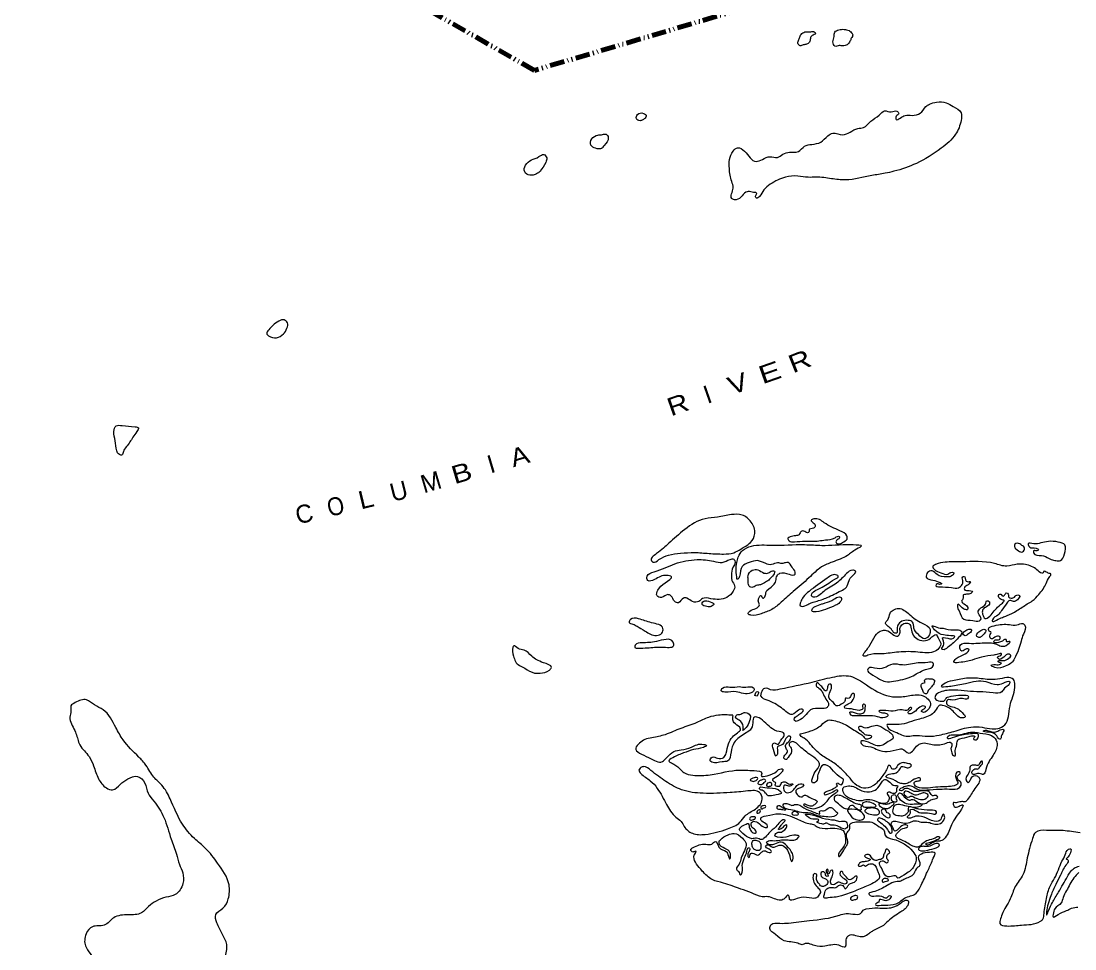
# Model space of a CAD drawing. Header units: feet. Extents: x -762378 to -505285, y -497909 to -353855.
# Drawn here: x -695745 to -666527, y -471972 to -446246 of the extents above; entities that cross this region are included whole.
import ezdxf
from ezdxf.enums import TextEntityAlignment as Align

# ---------------------------------------------------------------- set-up
doc = ezdxf.new("R2010")
doc.units = ezdxf.units.FT
doc.header["$LTSCALE"] = 80
doc.linetypes.add('DASH_DOUBLE_DOT', pattern=[9.2, 5, -1.2, 0.3, -1.2, 0.3, -1.2])
doc.layers.add('10', color=7, linetype='DASH_DOUBLE_DOT', lineweight=70)
doc.layers.add('39', color=7, linetype='Continuous', lineweight=13)
doc.layers.add('41', color=7, linetype='Continuous')

msp = doc.modelspace()

# ---------------------------------------------------------------- linework, layer by layer
at = {"layer": '10'}
msp.add_lwpolyline([(-665702.29, -445171.56), (-671515.3, -444649.55), (-681513.85, -447612.17), (-694454.09, -440224.86), (-697302.47, -441245.49)], dxfattribs=at)
at = {"layer": '39'}
for points in [[(-674179.07, -446759.45), (-674145.93, -446666.05), (-674072.64, -446573.97), (-673946.98, -446539.9), (-673850.64, -446543.06), (-673792.05, -446532.92), (-673754.11, -446540.2), (-673717.65, -446593.67), (-673754.69, -446620.6), (-673845.07, -446681.97), (-673868.3, -446779.71), (-673923.27, -446864.36), (-674012.74, -446897.61), (-674103.83, -446918.74), (-674142.42, -446931.54), (-674179.84, -446908.2), (-674208.27, -446854.99), (-674181.08, -446759.39)], [(-672727.14, -446718.69), (-672764.11, -446805.94), (-672845.55, -446901.77), (-672959.05, -446932.22), (-673061.34, -446926.85), (-673184.42, -446942.91), (-673234.86, -446824.65), (-673205.86, -446672.81), (-673185.92, -446552.84), (-673073.33, -446488.18), (-672926.24, -446474.92), (-672790.67, -446507.52), (-672695.04, -446595.1)], [(-672705.49, -446585.53), (-672688.11, -446629.51), (-672727.14, -446718.69)], [(-675440.25, -450996.31), (-675514.37, -450976.11), (-675649.38, -450992.18), (-675787.79, -451126.35), (-675968.67, -451201.19), (-676039.91, -451165.04), (-676001.42, -450875.7), (-676042.29, -450692.2), (-676108.22, -450333.69), (-676003.91, -449851.95), (-675878.75, -449759.46), (-675688.75, -449855.18), (-675365.54, -450135.09), (-675193.26, -450080.04), (-674982.35, -450008.09), (-674776.11, -450028.15), (-674620.91, -449938.55), (-674442.56, -449881.67), (-674195.03, -449862.88), (-674020.03, -449713.76), (-673819.79, -449663.53), (-673575, -449600.59), (-673377.12, -449424.09), (-673238.61, -449356.03), (-672968.75, -449397.99), (-672548.06, -449224.01), (-672388.63, -449196.63), (-672188.87, -449024.19), (-671955.05, -448854.76), (-671807.12, -448738.89), (-671616.99, -448760.49), (-671463.82, -448740.94), (-671411.56, -448808.58), (-671480.02, -448884.7), (-671480.62, -448974.83), (-671375.2, -448939.86), (-671234.33, -448859.84), (-671041.55, -448859.48), (-670818.95, -448799.9), (-670657.01, -448616.33), (-670562.81, -448552.99), (-670360.33, -448494.81), (-670095.73, -448510.58), (-669901.89, -448612.42), (-669684.12, -448789.07), (-669682.18, -448999.47), (-669833.86, -449383.66), (-670238.68, -449772.46), (-670923.53, -450193.11), (-671544.29, -450411.31), (-671788.85, -450466.25), (-672158.09, -450527.55), (-672886.53, -450650.44), (-673277.12, -450616.96), (-673701.52, -450572.47), (-673926.58, -450577.9), (-674204.7, -450543.71), (-674552.89, -450571.57), (-674972.32, -450771.63), (-675149.5, -450926.7), (-675275.32, -451111.32), (-675356.85, -451153), (-675386.07, -451122.1), (-675353.6, -451040.91), (-675352.79, -451012.89), (-675394.52, -450997.65), (-675440.66, -450996.3)], [(-678504.13, -448980.79), (-678583.82, -449007.11), (-678686.65, -448952.01), (-678653.19, -448836.8), (-678487.57, -448803.59), (-678411.47, -448879.94), (-678439.12, -448933.22), (-678505.18, -448981.14)], [(-679581.63, -449695.05), (-679464.74, -449472.1), (-679520.43, -449384.33), (-679621.03, -449391.4), (-679756.03, -449407.48), (-679923.73, -449512.74), (-679946.72, -449682.35), (-679814.79, -449772.35), (-679648.21, -449775.23), (-679581.63, -449695.05)], [(-681353.36, -450412.39), (-681197.54, -450162.54), (-681171.88, -450039.09), (-681251.53, -449946.61), (-681387.74, -450004.72), (-681595.22, -450096.8), (-681758.01, -450240.28), (-681781.51, -450427.9), (-681641.56, -450518.14), (-681451.75, -450481.63), (-681353.36, -450412.39)], [(-688769.19, -454682.78), (-688599.87, -454563.21), (-688448.35, -454531.59), (-688362.34, -454612.23), (-688372.76, -454764.18), (-688473.69, -454921.48), (-688663.41, -455024.1), (-688880.76, -454971.66), (-688935.2, -454909.96), (-688880.02, -454807.41), (-688769.19, -454682.78)], [(-692726.95, -457915.96), (-692535.92, -457629.08), (-692490.72, -457524.23), (-692580.25, -457495.56), (-692942.69, -457460.91), (-693107.61, -457470.1), (-693170.31, -457624.52), (-693137.55, -457879.89), (-693093.38, -458157.64), (-693020.09, -458261.95), (-692944.2, -458276.19), (-692907.37, -458183.12), (-692827.25, -458051.25), (-692726.95, -457915.96)], [(-677074.9, -460976.78), (-677461.1, -460999.53), (-677792.04, -461055.94), (-678058.57, -461176.34), (-678225.29, -461247.58), (-678268.44, -461212.26), (-678128.11, -461012.04), (-677782.42, -460723.68), (-677345.68, -460341.83), (-676782.84, -460043.8), (-676436.26, -460001.87), (-676052.68, -459930.98), (-675753.86, -459943.74), (-675502.45, -460137.41), (-675401.25, -460456.89), (-675524.8, -460701.68), (-675791.12, -460884.18), (-675986.86, -460986.63), (-676267.01, -461022.49), (-676668.15, -461006.73), (-677074.9, -460976.78)], [(-673714.64, -460668.57), (-674305.42, -460683.31), (-674453.25, -460656.95), (-674483.26, -460583.95), (-674425.93, -460545.56), (-674274.41, -460513.94), (-674175.3, -460488.8), (-674147.71, -460437.53), (-674118.4, -460396.32), (-674045.77, -460384.42), (-673936.76, -460433.69), (-673900.12, -460416.73), (-673898.21, -460350.68), (-673776.39, -460304.17), (-673724.32, -460239.59), (-673780.24, -460159.82), (-673840.46, -460089.95), (-673769.03, -460049.97), (-673476.88, -460154.69), (-673041.58, -460377.78), (-672850.91, -460519.59), (-672845.44, -460607.9), (-672970.6, -460700.39), (-673098.27, -460740.72), (-673152.88, -460685.03), (-673092.5, -460610.67), (-673054.65, -460551.68), (-673062.27, -460537.44), (-673177.67, -460570.12), (-673446.48, -460630.35), (-673626.02, -460659.15), (-673714.64, -460668.57)], [(-675901.5, -461255.51), (-675859.81, -461106.54), (-675740.12, -460925.74), (-675497.61, -460802.64), (-674922.65, -460779.42), (-674022.56, -460761.72), (-673547.24, -460781.65), (-672677.18, -460761.07), (-672443.37, -460799.97), (-672586.54, -460889.93), (-672834.45, -461060.96), (-673259.5, -461246.83), (-673548.51, -461380.59), (-673902.63, -461682.73), (-674337.31, -462062.63), (-674669.19, -462359.41), (-674927.95, -462558.16), (-675226.58, -462677.62), (-675510.86, -462717.37), (-675582.16, -462683.23), (-675539.66, -462602.34), (-675370.93, -462531.16), (-675275.69, -462431.79), (-675299.46, -462350.96), (-675283.88, -462229.22), (-675242.14, -462174.35), (-675209.01, -462209.37), (-675179.96, -462246.28), (-675111.9, -462184.17), (-675095.08, -462088.51), (-674892.49, -461888.11), (-674818.8, -461770.07), (-674784.41, -461622.84), (-674706.2, -461557.02), (-674451.93, -461582.5), (-674287.3, -461583.31), (-674281.55, -461523.38), (-674370.01, -461388.58), (-674480.6, -461255.12), (-674555.13, -461262.96), (-674646.1, -461284.33), (-674772.04, -461264.61), (-674938.17, -461315.84), (-675097.98, -461287.12), (-675328.57, -461206.24), (-675560.97, -461257.53), (-675754.87, -461366.03), (-675823.17, -461644.49), (-675873.41, -461715.13), (-675895.92, -461720)], [(-667997.15, -460784.04), (-668121.99, -460724.25), (-668195.09, -460752.16), (-668204.74, -460807.96), (-668087.89, -460933.59), (-667980.31, -460962.78), (-667936.67, -460911.98), (-667927.02, -460856.17), (-667953.72, -460807.31), (-667997.22, -460784)], [(-667256.54, -461140.24), (-667451.07, -461062.42), (-667671.92, -460991.85), (-667672.18, -460931.74), (-667583.91, -460934.33), (-667540.91, -460905.54), (-667605.9, -460861.57), (-667781.7, -460830.38), (-667827.24, -460738.89), (-667664.67, -460741.65), (-667471.14, -460715.27), (-667263.11, -460673.29), (-666988.48, -460689.35), (-666804.03, -460768.87), (-666817.3, -461018.89), (-666927.07, -461203.98), (-667055.64, -461206.23), (-667181.23, -461174.5), (-667256.54, -461140.24)], [(-676048.46, -461657.92), (-676026.15, -461442.22), (-675958.89, -461199.79), (-675985.99, -461164.94), (-676088.61, -461171.95), (-676303.82, -461253.79), (-676543.88, -461222.72), (-677000.39, -461177.29), (-677616.19, -461293.47), (-678188.91, -461517.08), (-678389.24, -461639.42), (-678366.52, -461756.28), (-678185.08, -461731.54), (-677840.3, -461613.44), (-677712.89, -461651.22), (-677884.45, -461820.48), (-678087.15, -462024.89), (-678113.74, -462180.36), (-677986.61, -462228.16), (-677815.65, -462149.03), (-677726.18, -462179.7), (-677622.3, -462336.99), (-677516.95, -462374.14), (-677380.59, -462241.91), (-677284.41, -462248.73), (-677130.52, -462343.39), (-676949.55, -462334.67), (-676853, -462259.37), (-676620.15, -462262.18), (-676179.33, -462225.02), (-675999.56, -462049.99), (-675961.34, -461908.88), (-676037.19, -461754.41), (-676048.46, -461657.92)], [(-675895.92, -461720), (-675920.57, -461471.36), (-675901.5, -461255.51)], [(-667240.68, -461563.4), (-667353.59, -461510.01), (-667395.55, -461502.77), (-667406.79, -461544.51), (-667441.13, -461551.51), (-667579.08, -461461.33), (-667900.1, -461313.7), (-668124.75, -461305.12), (-668415.45, -461358.7), (-668756.73, -461286.6), (-669670.96, -461237.78), (-670121.07, -461248.63), (-670394, -461312.75), (-670470.32, -461382.63), (-670433.76, -461437.79), (-670240.16, -461547.63), (-670050.37, -461581.24), (-669934.34, -461526.55), (-669884.7, -461546.03), (-669916.71, -461611.2), (-670084.68, -461656.36), (-670349.89, -461592.5), (-670483.36, -461486.42), (-670559.95, -461496.2), (-670643.21, -461597.93), (-670647.25, -461667.92), (-670466.7, -461743.33), (-670259.96, -461815.49), (-670218.47, -461838.74), (-670281.53, -461866.95), (-670349.22, -461846.93), (-670381.06, -461906.1), (-670305.51, -461932.35), (-669948.74, -461954.82), (-669756.08, -461958.47), (-669654.99, -461865.27), (-669632.9, -461795.8), (-669634.92, -461657.52), (-669602.41, -461644.45), (-669539.86, -461772.49), (-669482.14, -461790.2), (-669429.74, -461783.73), (-669490.59, -461874.09), (-669591.45, -461959.28), (-669588.77, -462005.44), (-669505.31, -462035.93), (-669365.63, -462066.06), (-669441.71, -462127.94), (-669536.41, -462139.19), (-669625.5, -462164.62), (-669621.74, -462242.86), (-669668.49, -462331.64), (-669596.4, -462407.87), (-669498.81, -462504.88), (-669502.49, -462562.87), (-669580.62, -462556.57), (-669710.26, -462456.62), (-669771.41, -462418.77), (-669784.32, -462448.44), (-669740.57, -462601.97), (-669606.68, -462832.26), (-669358.65, -462865.57), (-669174.13, -462872.98), (-669130.43, -462820.17), (-669204.39, -462669.76), (-669174.77, -462548.43), (-669024.95, -462436.63), (-668999.31, -462383.29), (-668977.51, -462323.83), (-668898.02, -462352.21), (-668943.33, -462461.06), (-669064.14, -462541.66), (-669094.89, -462632.91), (-669060.25, -462754.12), (-669017.79, -462813.46), (-668963.27, -462803.03), (-668820.9, -462670.98), (-668704.37, -462530.16), (-668537.4, -462380.8), (-668491.18, -462310.04), (-668514.91, -462297.32), (-668619.97, -462250.17), (-668635.01, -462145.56), (-668584.51, -462135.02), (-668519.92, -462193.01), (-668480.93, -462164.1), (-668428.86, -462099.52), (-668373.61, -462133.19), (-668359.94, -462215.72), (-668294.66, -462249.69), (-668201.27, -462214.36)], [(-675241.83, -461878.79), (-675360.59, -461896.43), (-675488.61, -461948.77), (-675571.31, -461892.26), (-675581.82, -461769.75), (-675589.69, -461625.29), (-675470.81, -461472.51), (-675315.75, -461457.02), (-675147.76, -461550.09), (-675025.2, -461547.67), (-674913.01, -461486.85), (-674859.01, -461494.45), (-674888.1, -461597.76), (-675102.78, -461799.81), (-675243.65, -461879.82)], [(-674153.13, -462428.62), (-674126.74, -462349.26), (-674062.73, -462218.92), (-673897.41, -462057.49), (-673394.87, -461691.59), (-673129.38, -461607.22), (-673088.11, -461638.48), (-673180.89, -461721.9), (-673591.68, -461970.29), (-673826.14, -462161.75), (-673821.04, -462193.95), (-673777.49, -462215.26), (-673491.91, -462061.36), (-673135.75, -461827.39), (-672861.15, -461567), (-672687.66, -461469.92), (-672606.1, -461496.35), (-672702.5, -461635.75), (-672790.36, -461757.38), (-672864.07, -461945.53), (-673011.42, -462041.38), (-673394.28, -462226.48), (-673714.81, -462339.29), (-673842.43, -462377.62), (-673968.78, -462442.03), (-674145.63, -462446.87), (-674153.13, -462428.62)], [(-668201.27, -462214.36), (-668113.26, -462156.84), (-668063.62, -462176.33), (-668119.09, -462288.89), (-668229.05, -462341.76), (-668332.51, -462308.68), (-668413.01, -462384.45), (-668559.48, -462588.49), (-668663.5, -462713.66), (-668809.83, -462843.59), (-668819.13, -462887.39), (-668701.72, -462854.77), (-668406.99, -462731.19), (-668137.93, -462592.83), (-667847.41, -462407.03), (-667708.38, -462320.95), (-667528.62, -462145.93), (-667320.84, -461835.5), (-667224.94, -461643.99), (-667192.82, -461574.82), (-667240.68, -461563.4)], [(-673451.09, -462379.13), (-673208.97, -462275.98), (-673058.54, -462212.28), (-673008.79, -462227.76), (-673042.76, -462360.99), (-673161.62, -462443.64), (-673444.03, -462557.57), (-673703.03, -462626.1), (-673816.64, -462596.73), (-673800.63, -462529.09), (-673726.84, -462477.17), (-673544.07, -462406.4), (-673450.91, -462379.08)], [(-676728.7, -462478.97), (-676861.59, -462417.38), (-676845.46, -462345.73), (-676784.57, -462323.47), (-676589, -462365.26), (-676533.98, -462406.94), (-676608.24, -462474.88), (-676728.19, -462479)], [(-678445.25, -463158.26), (-678666.3, -463025.58), (-678785.12, -462968.01), (-678882.03, -462917.09), (-678847.62, -462837.97), (-678628.12, -462816.35), (-678263.87, -462927.19), (-677949.27, -463088.66), (-677981.18, -463219.94), (-678125.48, -463279.81), (-678293.2, -463246.85), (-678445.25, -463158.26)], [(-670538.92, -463197.59), (-670540.55, -463115.41), (-670762.46, -462942.63), (-671120.71, -462693.75), (-671413.18, -462530.93), (-671569.23, -462580.45), (-671653.92, -462662.1), (-671715.42, -462844.6), (-671780.28, -462934.85), (-671736.17, -463006.26), (-671622.41, -463099.74), (-671519.32, -463214.94), (-671471.17, -463216.35), (-671456.58, -463128.63), (-671438.66, -462994.94), (-671329.14, -462887.97), (-671145.69, -462863.3), (-671026.53, -462908.86), (-670989.21, -463076.22), (-670867.91, -463256.06), (-670690.53, -463371.44), (-670562.9, -463262.99), (-670538.92, -463197.59)], [(-672389.67, -463795.6), (-672213.72, -463549.17), (-671862.49, -463138.78), (-671760.11, -463139.77), (-671586.4, -463243.02), (-671443.39, -463297.3), (-671378.82, -463217.05), (-671377.18, -463090.9), (-671326.07, -462990.23), (-671196.05, -462937.94), (-671104.74, -462974.67), (-671061.28, -463138.21), (-670826.11, -463407.53), (-670619.41, -463411.58), (-670443.04, -463284.54), (-670379.92, -463254.33), (-670322.28, -463344.17), (-670248.21, -463490.57), (-670296.52, -463633.39), (-670445.99, -463733.18), (-670944.13, -463738.62), (-671476.49, -463747.06), (-671931.59, -463791.82), (-672268.03, -463830.04), (-672377.07, -463850.89), (-672404.46, -463826.05), (-672389.55, -463796.44)], [(-670155.23, -463677.6), (-670030.41, -463597.12), (-669751.92, -463340.84), (-669668.75, -463173), (-669715.8, -463133.56), (-669894.36, -463128.33), (-670180.15, -463081.89), (-670358.02, -463052.64), (-670485.32, -463010.85), (-670418.23, -463120.99), (-670171.44, -463266.45), (-669963.19, -463286.57), (-669855.49, -463311.77), (-669888.81, -463352.86), (-670119.41, -463342.1), (-670197.95, -463349.81), (-670168.34, -463436.82), (-670197.28, -463604.25), (-670217.02, -463661.76), (-670155.23, -463677.6)], [(-668017.92, -463441.73), (-667955.9, -463241.22), (-667912.71, -462998.08), (-667973.63, -462952.22), (-668133.29, -462987.61), (-668341.83, -462977.5), (-668768.49, -463011.07), (-668923.64, -463098.68), (-668889.55, -463169.79), (-668859.75, -463180.68), (-668887.01, -463290.06), (-668839.17, -463371.59), (-668708.91, -463311.3), (-668600.81, -463322.48), (-668618.94, -463394.07), (-668737.72, -463404.61), (-668771.67, -463467.72), (-668647.46, -463477.37), (-668537.78, -463434.51), (-668458.21, -463390.77), (-668420.55, -463407.9), (-668425.72, -463447.81), (-668333.43, -463450.51), (-668430.86, -463555.84), (-668698.95, -463521.94), (-668984.92, -463481.51), (-669457.27, -463497.72), (-669701.53, -463542.65), (-669710.97, -463660.56), (-669658.31, -463714.19), (-669529.94, -463649.84), (-669466.03, -463661.73), (-669570.17, -463790.89), (-669821, -463923.77), (-669884.02, -464020.09), (-669741.81, -464032.27), (-669376.35, -463962.84), (-669112.87, -463878.41), (-668778.03, -463826.12), (-668660.74, -463797.51), (-668560.08, -463788.44), (-668577.46, -463834), (-668671.2, -463881.34), (-668648.51, -463930.08), (-668502.49, -463880.27), (-668353.66, -463802.5), (-668302.31, -463832.05), (-668395.66, -463935.49), (-668563.52, -463976.64), (-668658.28, -463989.89), (-668631.29, -464028.75), (-668561.65, -464050.82), (-668614.74, -464081.31), (-668775.53, -464086.62), (-668848.45, -464108.52), (-668751.77, -464167.45), (-668461.59, -464131.88), (-668278.01, -464033.09), (-668204.54, -463923.06), (-668088.85, -463672.03), (-668017.92, -463441.73)], [(-669101.97, -463293.78), (-669021.29, -463212), (-668993.53, -463154.72), (-669008.6, -463120.23), (-669101.12, -463125.53), (-669222.04, -463210.13), (-669258, -463273.18), (-669213.48, -463330.58), (-669165.44, -463335.99), (-669101.97, -463293.78)], [(-678181.18, -463608.72), (-678633.76, -463635.53), (-678727.53, -463614.75), (-678715.47, -463544.99), (-678530.93, -463482.28), (-678130.35, -463447.95), (-677665.06, -463467.59), (-677655.92, -463568.02), (-677773.62, -463610.65), (-677970.18, -463602.88), (-678181.18, -463608.72)], [(-669502.36, -463252), (-669405.52, -463166.69), (-669394.15, -463120.95), (-669441.96, -463107.53), (-669551.34, -463140.38), (-669630.3, -463232.22), (-669591.51, -463279.44), (-669541.41, -463282.91), (-669502.36, -463252)], [(-681774.26, -464190.57), (-682037.95, -464004.56), (-682091.72, -463850.73), (-682106.67, -463603.89), (-682087.68, -463572.4), (-681967.15, -463640.03), (-681799.9, -463689), (-681585.73, -463851.53), (-681261.74, -464035.31), (-681042.75, -464169.94), (-681097.06, -464242.47), (-681354.52, -464327.07), (-681507, -464322.61), (-681774.26, -464190.57)], [(-671946.44, -464493.04), (-672194.41, -464339.03), (-672274.06, -464246.55), (-672244.3, -464189.33), (-672079.55, -464186.14), (-671824.4, -464181.59), (-671576.39, -464076.68), (-671309.96, -464098.51), (-670872.57, -464041.21), (-670605.21, -464031.01), (-670453.14, -464049.49), (-670446.68, -464103.77), (-670665.11, -464227.58), (-671062.31, -464422.28), (-671557.9, -464547.99), (-671781.07, -464557.48), (-671946.44, -464493.04)], [(-675232.62, -464953.95), (-675179.08, -464782.45), (-675123.57, -464738), (-674972.02, -464774.49), (-674694.63, -464764.59), (-673815.64, -464573.99), (-673249.42, -464436.33), (-672748.75, -464412.93), (-672309.84, -464650.16), (-671662.42, -464967.62), (-671335.51, -464981.2), (-670960.54, -464930.08), (-670736.42, -464956.68), (-670529.66, -465167.08), (-670609.17, -465347.04), (-670763.32, -465400.62), (-670784.47, -465367.95), (-670741.29, -465333.16), (-670668.93, -465261.15), (-670704.46, -465240.08), (-670864.75, -465297.49), (-671049.61, -465440.31), (-671144.02, -465441.55), (-671151, -465405.29), (-671095.15, -465348.83), (-671055.12, -465283.9), (-671091, -465274.83), (-671167.44, -465348.72), (-671317.97, -465346.31), (-671565.84, -465377.11), (-671856.4, -465356.58), (-671963.61, -465383.48), (-671900.27, -465415.39), (-671774.34, -465435.11), (-671705.57, -465487.2), (-671800, -465558.56), (-671996.1, -465534.78), (-672282.36, -465504.36), (-672591.85, -465513.32), (-672758.81, -465454.34), (-672763.5, -465408.13), (-672679.06, -465404.59), (-672465.49, -465448.91), (-672361.55, -465395.87), (-672337.89, -465272.36), (-672351.63, -465191.82), (-672406.14, -465202.24), (-672411.34, -465312.27), (-672511.03, -465357.43), (-672724.78, -465319.12), (-672917.94, -465263.37), (-672905.09, -465235.7), (-672774.43, -465161.41), (-672651.37, -465002.75), (-672656.15, -464890.42), (-672714.85, -464906.73), (-672765.73, -464999.4), (-672820.76, -465027.83), (-672890.75, -465017.77), (-672896.39, -465073.69), (-672956.95, -465154.05), (-673141.89, -465230.77), (-673221.66, -465142.29), (-673338.68, -465022.67), (-673332.5, -464878.62), (-673273.06, -464698.06), (-673297.34, -464635.25), (-673357.76, -464641.49), (-673386.63, -464736.81), (-673433.2, -464819.58), (-673503.45, -464749.41), (-673595.03, -464652.57), (-673679.79, -464598), (-673703.95, -464669.41), (-673623.72, -464741.88), (-673429.66, -465044.05), (-673355.93, -465202.46), (-673400.26, -465277.29), (-673561.75, -465306.61), (-673856, -465344.07), (-674011.46, -465511.79), (-674189.83, -465638.78), (-674276.73, -465658.27), (-674307.27, -465603.29), (-674226.19, -465507.51), (-674125.73, -465436.33), (-674058.69, -465340.13), (-674092.34, -465323.12), (-674224.54, -465381.35), (-674407.89, -465472.13), (-674496.78, -465421.45)], [(-670090.27, -465000.6), (-670139.72, -465084.35), (-670264.75, -465102.72), (-670405.05, -465024.49), (-670392.71, -464944.72), (-670267.54, -464852.23), (-669866.26, -464793.87), (-669505.77, -464826.47), (-668796.18, -464869.29), (-668552.43, -464842.38), (-668477.19, -464740.41), (-668347.49, -464630.03), (-668335.55, -464564.27), (-668517.27, -464599.01), (-668687.19, -464642.11), (-668996.02, -464558.94), (-669268.71, -464544.94), (-669563.77, -464610.42), (-669963.45, -464682.85), (-670168.84, -464702.87), (-670232.99, -464698.99), (-670193.42, -464650.07), (-669923.1, -464537.79), (-669537.53, -464466.95), (-669128.24, -464478.94), (-668670.87, -464494.35), (-668231.32, -464501.22), (-668189.58, -464654.69), (-668308.62, -465160.03), (-668361.45, -465458.97), (-668434.95, -465709.23), (-668617.69, -465848.11), (-668825.2, -465872.08), (-669102.98, -465825.88), (-669414.07, -465820.77), (-669881.34, -465939.3), (-670287.97, -466043.58), (-670608.19, -466076.26), (-670910.67, -466051.37), (-671292.33, -466056.22), (-671460.66, -465975.16), (-671734.32, -465786.85), (-671733.34, -465752.82), (-671699, -465745.82), (-671397.88, -465748.63), (-670837.27, -465596.78), (-670471.56, -465449.23), (-670342.31, -465284.75), (-670288.35, -465224.23), (-670197.89, -465220.87), (-669903.3, -465379.74), (-669613.42, -465562.52), (-669568.52, -465537.79), (-669612.41, -465458.38), (-669921.83, -465257), (-670078.36, -465184.3), (-670059.01, -465070.68), (-669922.52, -465072.68), (-669648.05, -465024.63), (-669503.88, -465038.87), (-669480.08, -464979.47), (-669673.58, -464935.74), (-669955.45, -464961.54), (-670090.27, -465000.6)], [(-670504.18, -464703.06), (-670426.47, -464585.14), (-670422.67, -464523.15), (-670573.99, -464478.65), (-670670.87, -464495.85), (-670694.22, -464539.24), (-670683.39, -464581.62), (-670740.27, -464604), (-670794.23, -464664.52), (-670755.28, -464775.84), (-670704.18, -464883.51), (-670640.33, -464897.4), (-670593.47, -464804.62), (-670525.11, -464732.5), (-670504.18, -464703.06)], [(-675831.27, -464699.24), (-676090.66, -464711.67), (-676296.23, -464737.7), (-676338.56, -464812.58), (-676235.22, -464849.67), (-675917.64, -464838.94), (-675500.91, -464871.18), (-675417.36, -464759.44), (-675438.62, -464730.77), (-675648.99, -464714.59), (-675831.27, -464699.24)], [(-675336.7, -464959.71), (-675302.29, -464877), (-675307.27, -464840.8), (-675351.46, -464841.5), (-675383.01, -464890.66), (-675398.56, -464942.29), (-675336.7, -464959.71)], [(-694148.93, -466237.29), (-694257.75, -465918.25), (-694389.48, -465543.78), (-694364.55, -465376.24), (-694362.5, -465236.07), (-694247.37, -465143.28), (-693931.89, -465066.39), (-693707.06, -465207.19), (-693471.96, -465340.29), (-693114.82, -465835.54), (-692913.89, -466177.98), (-692481.82, -466651.39), (-692281.54, -466877.62), (-692062.33, -467212.57), (-691841.82, -467433.39), (-691613.78, -467810.67), (-691270.58, -468509.85), (-690940.75, -468908.15), (-690627.45, -469183.76), (-690296.01, -469596.13), (-689979.89, -470190.35), (-689999.33, -470584.42), (-690147.36, -470842.51), (-690349.24, -471018.9), (-690313.72, -471248.31), (-690171.88, -471550.95), (-690042.08, -471853.24), (-690080.71, -472216.71), (-690157.08, -472635.16), (-690347.93, -472916.03), (-690631.46, -473138.1), (-690848.4, -473209.87), (-691380.03, -473470.75), (-691623.66, -473493.66), (-691751.49, -473469.88), (-692046.14, -473313.01), (-692097.22, -473343.56), (-692173.6, -473415.45), (-692462.85, -473418.99), (-692743.96, -473418.77), (-692881.32, -473446.8), (-693128.07, -473369.45), (-693500.54, -473126.16), (-693714.73, -472687.18), (-693732.63, -472334.08), (-693826.28, -472100.96), (-693958.69, -471888.74), (-693941.04, -471556.71), (-693768.56, -471355.43), (-693440.02, -471312.97), (-693300.7, -471216.89), (-693175.07, -471108.39), (-692773.1, -471026.01), (-692408.16, -470974.6), (-692208.11, -470792.15), (-691999, -470644.03), (-691728.92, -470539.76), (-691469.74, -470465.22), (-691259.96, -470154.85), (-691261.53, -469862.32), (-691355.18, -469629.2), (-691437.18, -469340.33), (-691581.8, -468925.43), (-691783.39, -468328.56), (-692059.49, -467877.74), (-692225.66, -467652.52), (-692311.9, -467371.53), (-692513.51, -467191.34), (-692788.51, -467257.41), (-692995.72, -467409.59), (-693206.83, -467557.66), (-693380.1, -467508.51), (-693595.56, -467251.79), (-693733.94, -466899.17), (-693858.89, -466637.09), (-694112.67, -466317.14), (-694148.93, -466237.29)], [(-674496.78, -465421.45), (-674663.67, -465290.35), (-675059.02, -465074.44), (-675228.54, -464965.3), (-675232.62, -464953.95)], [(-675730.01, -465918.19), (-675616.02, -465795.32), (-675534.04, -465599.4), (-675525.59, -465515.51), (-675560.14, -465460.41), (-675701.54, -465420.21), (-675817.41, -465468.9), (-675920.65, -465497.93), (-675934.02, -465543.61), (-675836.03, -465626.61), (-675724.59, -465800.15), (-675730.01, -465918.19)], [(-676024.87, -465490.87), (-676412.43, -465491.53), (-676683.24, -465551.71), (-677010.71, -465696.37), (-677453.12, -465857.69), (-677887.86, -466031.26), (-678253.78, -466116.69), (-678449.89, -466163.03), (-678597.48, -466266.88), (-678701.79, -466402.05), (-678349.9, -466662.77), (-677965.64, -466776.2), (-677850.28, -466675.41), (-677644.38, -466499.14), (-677448.32, -466454.8), (-677160.99, -466379.08), (-676815.37, -466301.07), (-676740.12, -466337.33), (-676823.76, -466382.95), (-677098.65, -466445.02), (-677376.46, -466539.04), (-677675.44, -466670.51), (-677782.61, -466765.53), (-677715.73, -466813.57), (-677587.17, -466881.44), (-677368.03, -467080.17), (-677123.23, -467155.46), (-676636.89, -467141.66), (-675831.98, -467012.99), (-675418.74, -467027.1), (-675208.1, -467103.39), (-675222, -467167.09), (-675063.44, -467169.73), (-674794.73, -467043.38), (-674674.33, -466976.8), (-674622.63, -466994.34), (-674656.93, -467069.46), (-674782.97, -467191.97), (-674912.49, -467296.35), (-674871.29, -467329.61), (-674826.24, -467368.99), (-674846.04, -467428.51), (-674764.59, -467458.94), (-674712.25, -467454.47), (-674653.24, -467358.04), (-674556.36, -467340.84), (-674433.59, -467400.53), (-674347.2, -467399.05), (-674405, -467453.45), (-674518.95, -467436.09), (-674573.06, -467432.5), (-674594.89, -467562.07), (-674534.66, -467631.95), (-674379.19, -467602.45), (-674277.64, -467493.24), (-674180.8, -467407.94), (-674046.72, -467423.88), (-674084.4, -467476.87), (-674159.73, -467512.72), (-674266.2, -467583.72), (-674227.08, -467689.04), (-674092.39, -467753.08), (-674020.9, -467711.11), (-673933.38, -467739.71), (-673776.96, -467816.41), (-673672.66, -467889.59), (-673749.38, -467973.48), (-673834.92, -468015.04), (-673950.42, -467981.61), (-674030.15, -467961.25), (-674046.31, -467964.78), (-673936.22, -468046.13), (-673728.32, -468078.26), (-673502.49, -467976.7), (-673369.86, -467834.35), (-673159.54, -467644.19), (-673103.34, -467575.73), (-673111.08, -467565.48), (-673196.33, -467597.04), (-673365.4, -467680.23), (-673464.23, -467695.36), (-673466.85, -467647.21), (-673366.86, -467592.04), (-673167.18, -467491.72), (-673111.62, -467445.27), (-673136.37, -467398.47), (-673117.44, -467368.98), (-673067.98, -467394.46), (-673006.48, -467420.31), (-672951.71, -467331.76), (-672947.67, -467261.77)], [(-672947.67, -467261.77), (-673009, -467229.92), (-673216.45, -467043.55), (-673440.36, -466870.72), (-673500.61, -466870.95), (-673611.69, -467031.97), (-673659.83, -467168.78), (-673696.5, -467325.97), (-673798.04, -467365.06), (-673822.84, -467320.26), (-673789.5, -467209.06), (-673754.51, -467109.92), (-673622.43, -466917.47), (-673610.03, -466835.7), (-673655.8, -466752.22), (-673877.7, -466579.45), (-674187.51, -466321.97), (-674319.39, -466229.96), (-674403.88, -466235.5), (-674452, -466302.2), (-674408.05, -466379.61), (-674385.45, -466500.47), (-674478.53, -466664.01), (-674544.41, -466720.18), (-674593.47, -466680.68), (-674546.26, -466575.89), (-674497.34, -466481.16), (-674520.2, -466438.43), (-674551.29, -466333.34), (-674478.23, -466237.32), (-674411.48, -466151.14), (-674415.41, -466078.9), (-674495.95, -466086.56), (-674638.81, -466304.74), (-674773.31, -466372.91), (-674769.98, -466535.28), (-674810.71, -466624.23), (-674881.67, -466439.85), (-674897.1, -466279.14), (-674854.39, -466260.36), (-674785.16, -466296.44), (-674654.41, -466150.03), (-674587.55, -466059.84), (-674587.99, -466005.74), (-674724.86, -465947.64), (-675142.55, -465670.97), (-675343.77, -465546.88), (-675413.99, -465544.82), (-675454.68, -465701.89), (-675530.75, -465901.99), (-675668.01, -465996.13), (-675835.95, -466109.4), (-675972.59, -466251.64), (-676060.43, -466511.49), (-676158.13, -466765.05), (-676311.25, -466782.6), (-676592.76, -466796.39), (-676641.76, -466754.89), (-676584.75, -466658.4), (-676432.85, -466682.88), (-676263.63, -466663.8), (-676195.9, -466543.58), (-676134.31, -466288.97), (-676022.3, -466095.93), (-675882.4, -465979.83), (-675797.01, -465874.16), (-675819.75, -465827.42), (-675976.72, -465700.62), (-676013.89, -465597.36), (-676007.79, -465525.42), (-676006.98, -465497.4), (-676024.87, -465490.87)], [(-674139.44, -466008.73), (-673846.78, -465927.29), (-673556.9, -465763.5), (-673378.36, -465630.51), (-673211.95, -465639.39), (-672858.37, -465771.95), (-672525.04, -465980.04), (-672412.82, -466057.45), (-672328.93, -466142.04), (-672244.49, -466138.5), (-672160.5, -466080.86), (-672204, -466057.55), (-672312.05, -466044.37), (-672412.34, -465971.32), (-672514.91, -465838.1), (-672510.03, -465808.2), (-672376.07, -465828.15), (-672209.02, -465815.01), (-672018.98, -465770.5), (-671801.19, -465877.04), (-671571.84, -466070.06), (-671563.37, -466124.4), (-671657.87, -466197.76), (-671823.56, -466303.08), (-671961.26, -466343.12), (-672134.48, -466291.97), (-672386.96, -466204.44), (-672461.71, -466220.28), (-672451.3, -466276.68), (-672184.95, -466370.62), (-671994.54, -466452.32), (-671730.76, -466496.11), (-671399.52, -466429.69), (-671325.06, -466423.86), (-671129.62, -466539.77), (-671002.8, -466459.34), (-670886.45, -466324.53), (-670792.6, -466273.19), (-670438.24, -466309.61), (-670097.61, -466265.51), (-669954.7, -466253.67), (-669936.26, -466310.3), (-669963.46, -466417.68), (-669951.79, -466500.15), (-669894.68, -466608), (-669850.71, -466615.3), (-669838.83, -466551.54), (-669846.54, -466471.19), (-669801.61, -466306.23), (-669769.64, -466172.95), (-669714.71, -466148.51), (-669461.84, -466083.81), (-669326.78, -466065.73), (-669301.16, -466082.5), (-669339.01, -466141.49), (-669301.88, -466176.64), (-669202.57, -466075.38), (-669214.81, -466012.92), (-669300.79, -466000.38), (-669528.26, -466019.76), (-669934.77, -466120.03), (-670057.5, -466128.46), (-670046.19, -466084.71), (-669827.95, -466037.02), (-669369.91, -465960.29), (-669077.86, -465998.9), (-668775.52, -466097.9), (-668684.6, -466286.87), (-668794.01, -466598.18), (-668996.31, -466996.91), (-669068.52, -467133.02), (-669104.52, -467127.96), (-669178.17, -467105.77), (-669279.13, -467124.85), (-669341.78, -467139.04), (-669379.09, -467109.9), (-669358.55, -467024.36), (-669301.09, -466981.97), (-669214.71, -466980.5), (-669146.13, -466900.37), (-669085.22, -466808), (-669100.11, -466767.5), (-669134.51, -466776.51), (-669199.6, -466874.77), (-669244.03, -466883.48), (-669376.39, -466877.6), (-669433.78, -466917.99), (-669440.34, -467005.94), (-669515.14, -467162.01), (-669546.76, -467283.28), (-669491.01, -467369.05)], [(-671360.12, -467843.15), (-671427.82, -467684.91), (-671388.6, -467648), (-671292.09, -467712.93), (-671145.04, -467835.43), (-671091.04, -467843.02), (-671056.47, -467828.01), (-670887.91, -467901.06), (-670684.31, -467943.08), (-670567.69, -467868.37), (-670455.9, -467821.57), (-670331.66, -467761.1), (-670368.68, -467721.95), (-670479.14, -467722.72), (-670546.93, -467636.6), (-670687.98, -467584.39), (-670859.21, -467603.41), (-670987.73, -467603.65), (-671128.26, -467533.43), (-671254.83, -467535.73), (-671342.67, -467587.24), (-671400.1, -467559.52), (-671352.74, -467518.84), (-671180, -467447.78), (-671045.7, -467455.72), (-670869.74, -467551.02), (-670637.19, -467563.84), (-670277.08, -467540.34), (-669999.98, -467540.44), (-669721.43, -467490.51), (-669679.83, -467371.53), (-669757.83, -467291.12), (-669791.39, -467201.99), (-669735.31, -467137.53), (-669709.44, -467076.18), (-669769.22, -467060.41), (-669834.43, -467162.67), (-669811.65, -467277.52), (-669770.46, -467380.9), (-669876.76, -467445.89), (-670255.16, -467476.87), (-670535.13, -467506.73), (-670768.15, -467509.92), (-670978.27, -467415.62), (-670980.49, -467353.46), (-670903.21, -467319.66), (-670809.64, -467278.33), (-670816.51, -467238.07), (-670898.77, -467235.66), (-671053.56, -467311.25), (-671127.24, -467359.17), (-671254.73, -467393.5), (-671382.67, -467373.73), (-671652.11, -467247.64), (-671764.96, -467192.25), (-671727.52, -467147.27), (-671537.54, -467104.76), (-671364.72, -466961.58), (-671331.17, -466912.48), (-671261.18, -466922.54), (-671149.53, -466949.85), (-671069.89, -466904.11), (-671061, -466874.32), (-671166.17, -466831.17), (-671287.92, -466805.57), (-671442.94, -466889.17), (-671540.25, -466990.49), (-671604.05, -466974.6), (-671642.09, -466901.37), (-671689.54, -466875.94), (-671721.26, -466931.1), (-671783.32, -467063.5), (-671883.74, -467202.79), (-672131.97, -467453.94), (-672388.62, -467510.52), (-672573.24, -467437), (-672762.34, -467241.15), (-672976.43, -467006.51), (-673247.33, -466792.23), (-673548.96, -466599.1), (-673855.61, -466301.64), (-674031.36, -466130.22), (-674141.28, -466042.86), (-674144.31, -466008.72), (-674139.44, -466008.73)], [(-668535.93, -466006.76), (-668518.32, -465953.19), (-668500.59, -465895.62), (-668528.33, -465882.78), (-668666.38, -465934.83), (-668887.36, -465938.37), (-669053.48, -465919.48), (-669059.73, -465927.31), (-668930.19, -465961.16), (-668696.29, -466066.17), (-668604.42, -466153), (-668586.19, -466147.52), (-668575.35, -466119.79), (-668569.95, -466071.87), (-668535.93, -466006.76)], [(-678564.84, -466942.94), (-678479.76, -466917.39), (-678283.98, -467021.28), (-677871.17, -467327.86), (-677434.1, -467559.02), (-676836.53, -467656.66), (-676086.97, -467636.55), (-675591.74, -467592.97), (-675267.65, -467634.51), (-675198.63, -467816.83), (-675387.43, -468095.76), (-675672.04, -468285.75), (-675813.56, -468457.89), (-676156.3, -468644.17), (-676777.15, -468796.26), (-677133.69, -468765.78), (-677359.2, -468578.88), (-677447.49, -468438.06), (-677590.59, -468317.68), (-677849.53, -467967.54), (-678105.68, -467521.32), (-678300.29, -467307.27), (-678563.57, -467107.25), (-678613.24, -467019.65), (-678581.29, -466956.48), (-678564.84, -466942.94)], [(-669491.01, -467369.05), (-669424.26, -467282.86), (-669396.5, -467225.58), (-669244.35, -467171.94), (-669177.81, -467231.99), (-669298.8, -467526.93), (-669502.39, -467831.47), (-669572.34, -467889.52), (-669662.62, -467886.88), (-669719.09, -467895.24), (-669789.95, -467915.2), (-669842.4, -467923.68), (-669896.28, -467912.08), (-669873.27, -468018.93), (-669736.61, -468014.92), (-669633.13, -467977.89), (-669674.84, -468100.87), (-669829.62, -468314.69), (-669944.33, -468531.69), (-670127.36, -468888.92), (-670252.41, -468977.4), (-670346.94, -468982.65), (-670499.2, -469040.29), (-670648.89, -469077.97), (-670662.29, -469055.54), (-670597.22, -469027.4), (-670353.74, -468940.38), (-670267.63, -468878.8), (-670295.25, -468861.96), (-670404.75, -468898.82), (-670603.39, -468963.11), (-670742.43, -469049.19), (-670883.88, -469149.21), (-670979.83, -469134.38), (-671284.45, -468975.21), (-671494.9, -468822.81), (-671432.27, -468740.51), (-671298.68, -468634.24), (-671160.11, -468564.18), (-671185.49, -468539.4), (-671322.5, -468555.41), (-671458.57, -468677.63), (-671517.62, -468705.95), (-671563.51, -468626.48), (-671613.28, -468472.77), (-671590.51, -468449.4), (-671302.24, -468479.88), (-671105.05, -468465.63), (-670965.05, -468415.64), (-670785.47, -468454.96), (-670584.9, -468462.84), (-670449.51, -468502.86), (-670289.01, -468507.57), (-670161.43, -468401.12), (-670138.36, -468297.63), (-670176.69, -468234.41), (-670219.13, -468313.29), (-670286.52, -468421.5), (-670357.26, -468437.46), (-670639.84, -468349.05), (-670913.19, -468288.95), (-671057.03, -468332.82), (-671157.63, -468339.89), (-671170.92, -468313.45), (-671116.91, -468250.93), (-671086.79, -468181.7), (-671099.33, -468129.25), (-671078.51, -468103.81), (-670895.55, -468165.27), (-670503.48, -468216.82), (-670381.21, -468224.41), (-670365.55, -468168.78), (-670525.01, -468128.04), (-670855.35, -468094.33), (-670969.19, -468072.96), (-671140.97, -468041.89), (-671147.25, -468119.83), (-671173.93, -468209.2), (-671258.1, -468272.84), (-671388.97, -468285.03), (-671553.81, -468222.1), (-671559.5, -468071.69), (-671474.05, -467964.02), (-671307.88, -467980.9), (-671102.22, -468020.99), (-670855.39, -468026.21), (-670761.3, -467966.87), (-670807.27, -467959.51), (-670979.99, -467960.46), (-671200.45, -467945.99), (-671360.12, -467843.15)], [(-675390.91, -467314.39), (-675493.35, -467315.39), (-675528.48, -467280.31), (-675489.61, -467255.4), (-675356.09, -467221.25), (-675318.72, -467248.39), (-675343.9, -467285.71), (-675390.91, -467314.39)], [(-675213.49, -467289.54), (-675150.49, -467263.34), (-675101.14, -467292.83), (-675141.23, -467359.76), (-675243.17, -467412.87), (-675314.52, -467380.73), (-675290.83, -467325.33), (-675213.49, -467289.54)], [(-675245.08, -467478.92), (-674996.93, -467508.23), (-674690.52, -467605.35), (-674665.59, -467646.14), (-674753.2, -467689.65), (-674938.99, -467726.28), (-675053, -467710.92), (-675101.42, -467649.4), (-675201.66, -467574.35), (-675268.65, -467530.32), (-675270.08, -467510.24), (-675244.21, -467479.02)], [(-675015.78, -467465.61), (-675073.5, -467447.89), (-675070.28, -467405.91), (-675014.83, -467363.47), (-674936.88, -467375.77), (-674934.49, -467431.93), (-675015.78, -467465.61)], [(-671477.48, -467557.44), (-671460.73, -467503.65), (-671437.21, -467454.26), (-671517.06, -467437.9), (-671663.03, -467347.48), (-671799.38, -467271.37), (-671883.96, -467349.02), (-672028.18, -467545.12), (-672218.92, -467613.66), (-672506.38, -467555.15), (-672666.51, -467468.33), (-672804.65, -467454.26), (-672948.61, -467502.13), (-672936.9, -467652.72), (-672680.89, -467826.49), (-672481.25, -467866.4), (-672273.5, -467834.42), (-672018.14, -467891.98), (-671745.93, -467922), (-671685.19, -467835.63), (-671684.48, -467741.5), (-671727.9, -467646.07), (-671691.21, -467627.11), (-671571.87, -467666.67), (-671482.32, -467625.22), (-671475.55, -467599.38), (-671477.48, -467557.44)], [(-672460.61, -468055.31), (-672464.43, -467979.07), (-672553.96, -467950.41), (-672724.42, -467873.29), (-672886.38, -467780.41), (-673030.99, -467712.06), (-673155.67, -467718.43), (-673196.86, -467823.39), (-673084.14, -467952.9), (-672889.29, -468088.82), (-672816.83, -468082.93), (-672760.28, -468002.46), (-672685.88, -467998.63), (-672562.14, -468094.4), (-672450.43, -468119.71), (-672460.61, -468055.31)], [(-671491.43, -467801.24), (-671491.18, -467723.12), (-671560.64, -467695.04), (-671608.24, -467743.73), (-671610.96, -467837.81), (-671578.13, -467882.84), (-671473.86, -467887.9), (-671467.09, -467862.05), (-671491.43, -467801.24)], [(-671228.71, -467601.1), (-671223.79, -467597.59), (-671204.41, -467597.31), (-671079.46, -467651.05), (-670954.51, -467704.79), (-670810.91, -467668.93), (-670705.77, -467643.97), (-670595.5, -467719.32), (-670649.93, -467795.85), (-670805.51, -467829.35), (-671002.22, -467757.48), (-671081.95, -467737.12), (-671147.08, -467767.26), (-671234.08, -467720.64), (-671267.94, -467641.52), (-671228.71, -467601.1)], [(-675141.33, -468056.9), (-675226.34, -468080.45), (-675231.26, -468042.24), (-675169.8, -467999.97), (-675103.77, -468007.92), (-675102.69, -468040), (-675141.33, -468056.9)], [(-674674.68, -468108.76), (-674778.42, -468075.54), (-674779.21, -468033.45), (-674737.87, -467992.6), (-674647.08, -468047.34), (-674548.57, -468112.33), (-674558.83, -468120.04), (-674621.02, -468118.22), (-674675.75, -468108.42)], [(-673156.32, -468157.12), (-673213.05, -468105.38), (-673289.67, -468047.04), (-673370.68, -468070.71), (-673499.16, -468139.07), (-673601.95, -468152.08), (-673610.61, -468173.86), (-673596.18, -468230.38), (-673664.16, -468220.37), (-673793.24, -468170.52), (-674042.96, -468057.03), (-674273.2, -467964.14), (-674376.39, -467991.17), (-674457.72, -467956.73), (-674565.65, -467939.55), (-674616.85, -467974.1), (-674606.32, -468026.5), (-674406, -468112.5), (-674014.97, -468200.08), (-673852.78, -468210.37), (-673748.77, -468249.74), (-673379.64, -468310.84), (-673153.54, -468269.39), (-673111.33, -468198.51), (-673156.32, -468157.12)], [(-672275.57, -468044.7), (-672379.61, -468031.64), (-672424.3, -467980.25), (-672404.63, -467924.73), (-672293.41, -467897.94), (-672119.96, -467941.09), (-672041.86, -468017.5), (-672094.72, -468039.99), (-672188.95, -468035.22), (-672275.57, -468044.7)], [(-672112.84, -468249.8), (-672302.1, -468198.18), (-672354.47, -468134.54), (-672303.04, -468091.98), (-672153.65, -468064.3), (-671982.38, -468113.39), (-671943.88, -468170.61), (-671953.24, -468216.41), (-672036.65, -468254.03), (-672112.84, -468249.8)], [(-671775.14, -467953.72), (-671846.83, -467948.1), (-671951.32, -467942.02), (-671942.85, -467996.36), (-671808.74, -468080.42), (-671700.34, -468081.59), (-671601.84, -468008.35), (-671547.65, -467939.82), (-671562.89, -467911.33), (-671678.17, -467940.01), (-671775.14, -467953.72)], [(-674664.83, -468729.94), (-674515.75, -468574.04), (-674514.7, -468538.01), (-674602.31, -468581.52), (-674696.8, -468654.88), (-674743.12, -468659.53), (-674690.29, -468568.93), (-674619.42, -468478.85), (-674558.86, -468398.49), (-674625.06, -468396.55), (-674707.11, -468456.25), (-674817.21, -468583.24), (-675013.08, -468759.8), (-675147.78, -468904.09), (-675219.04, -468938.06), (-675352.48, -468900.1), (-675483.47, -468916.29), (-675574.89, -468883.57), (-675783.21, -468727.22), (-675829.21, -468651.75), (-675793.49, -468596.7), (-675640.41, -468511.04), (-675587.66, -468492.55), (-675561.66, -468565.43), (-675520.77, -468678.82), (-675410.73, -468762.17), (-675364.18, -468749.51), (-675370.76, -468699.24), (-675464.69, -468614.35), (-675505.75, -468506.97), (-675469.79, -468443.92), (-675319.9, -468468.35), (-675140.86, -468595.79), (-675048.34, -468590.49), (-675062.77, -468533.98), (-675210.34, -468429.49), (-675238.35, -468356.55), (-675087.57, -468280.84), (-674742.58, -468224.84), (-674240.53, -468361.75), (-673903.05, -468495.84), (-673779.19, -468517.49), (-673672.7, -468584.72), (-673376.81, -468629.45), (-673115.82, -468631.08), (-672956.94, -468691.83), (-672886.84, -468906.23), (-672897.26, -469058.17), (-673041.9, -469268.29), (-673082.85, -469365.25), (-673074.1, -469409.57), (-672964, -469282.59), (-672867.02, -469123.16), (-672824.23, -469032.27), (-672861.38, -468858.9), (-672848.39, -468757.11), (-672773.15, -468655.15), (-672764.02, -468617.35), (-672771.51, -468528.99), (-672726.09, -468486.25), (-672371.6, -468448.55), (-672155.03, -468458.91), (-671949.8, -468583.11), (-671812.6, -468699.31), (-671793.78, -468812.05), (-671584.18, -468924.36), (-671021.83, -469267.37), (-670928.5, -469442.39), (-671010.56, -469710.42), (-671271.9, -469929.14), (-671464.24, -469983.6), (-671469.62, -469961.41), (-671501.26, -469944.45), (-671664.81, -469975.72), (-671770.33, -469944.58), (-671890.47, -469724.71), (-671944.48, -469578.89), (-671842.78, -469533.79), (-671721.61, -469579.41), (-671696.26, -469536.08), (-671728.86, -469483.04), (-671733.64, -469370.72), (-671708.64, -469339.4), (-671661.28, -469298.72), (-671678.06, -469254.16), (-671757.04, -469207.77), (-671771.43, -469219.37), (-671797.94, -469302.73), (-671823.29, -469346.06), (-671854.56, -469455.32), (-671984.36, -469499.6)], [(-675418.04, -468375.08), (-675514.72, -468400.54), (-675542.4, -468385.7), (-675514.29, -468316.41), (-675463.9, -468309.88), (-675385.89, -468320.18), (-675388.52, -468359.61), (-675418.04, -468375.08)], [(-675284.51, -468195.07), (-675332.55, -468211.56), (-675349.79, -468183.01), (-675312, -468126.02), (-675253.47, -468115.71), (-675251.08, -468171.88), (-675284.51, -468195.07)], [(-674268.82, -468258.18), (-674342.79, -468251.95), (-674371.67, -468209.04), (-674330.39, -468170.18), (-674226.46, -468187.25), (-674193.75, -468236.29), (-674212.38, -468255.78), (-674268.82, -468258.18)], [(-673275.56, -468392.02), (-673599.78, -468322.87), (-673907.68, -468239.28), (-673996.24, -468246.7), (-673943.64, -468302.33), (-673722.91, -468376.91), (-673631.02, -468393.63), (-673639.74, -468417.41), (-673686.7, -468444.08), (-673541.92, -468506.42), (-673455.3, -468496.93), (-673422.74, -468481.86), (-673335.56, -468522.48), (-673151.62, -468549.9), (-672875.01, -468636.14), (-672831.37, -468585.33), (-672837.19, -468509.03), (-672871.57, -468447.93), (-673045.88, -468434.81), (-673177.43, -468400.91), (-673275.56, -468392.02)], [(-672699.68, -468336.78), (-672782.65, -468220.16), (-672828.08, -468124.67), (-672710.9, -468100.06), (-672438.3, -468186.17), (-672363.82, -468318.57), (-672444.26, -468392.34), (-672596.63, -468383.87), (-672699.68, -468336.78)], [(-671657.08, -468764.52), (-671798.86, -468571.51), (-671951.76, -468442.83), (-672000.35, -468387.31), (-671975.06, -468345.99), (-671873.2, -468365), (-671766.54, -468426.22), (-671654.97, -468525.64), (-671593.16, -468679.7), (-671607.46, -468757.41), (-671657.08, -468764.52)], [(-671796.6, -468285.11), (-671893.61, -468168.08), (-671892.51, -468130.05), (-671801.24, -468098.67), (-671729.73, -468194.91), (-671666.51, -468230.82), (-671663.22, -468325.07), (-671733.49, -468325.02), (-671796.6, -468285.11)], [(-673822.4, -470565.57), (-674112.97, -470545.04), (-674276.98, -470592.32), (-674439.78, -470597.57), (-674451.45, -470515.09), (-674476.66, -470484.3), (-674565.25, -470561.84), (-674687.43, -470620.36), (-675038.04, -470523.95), (-675200.72, -470525.19), (-675494.76, -470416.41), (-675790.91, -470311.58), (-676270.03, -470145.29), (-676584.53, -470049.94), (-676858.75, -469811.53), (-677092.39, -469420.05), (-677068.01, -469340.64), (-677035.71, -469265.46), (-677041.73, -469265.28), (-677120.61, -469285.01), (-677179.06, -469223.2), (-677125.33, -469170.68), (-676756.89, -469067.29), (-676596.21, -469065.99), (-676544.84, -469025.43), (-676489.62, -468990.99), (-676397.78, -469147.93), (-676198.45, -469267.95), (-676133.94, -469398.05), (-676092.06, -469477.41), (-676073.17, -469379.8), (-676137.33, -469237.69), (-676331, -469129.85), (-676391.31, -468993.87), (-676355.7, -468942.82), (-676143.05, -468810.83), (-675975.14, -468767.67), (-675746.17, -468904.59), (-675643.9, -469047.82), (-675689.87, -469248.8), (-675775.98, -469448.61), (-675839.2, -469621.04), (-675911.58, -469763.15), (-675892.45, -469795.77), (-675857.03, -469820.84), (-675797.85, -469926.75), (-675755.4, -469847.86), (-675748.07, -469663.77), (-675687.29, -469437.18), (-675621.95, -469260.81), (-675575.03, -469166.02), (-675551.19, -469174.74), (-675544.32, -469215), (-675583.27, -469312.02), (-675592.07, -469407.92), (-675566.74, -469434.7), (-675511.33, -469324.14), (-675466.91, -469315.43), (-675325.97, -469371.64), (-675217.26, -469292.7), (-675133.72, -469251.07), (-675008.55, -469296.81), (-674944, -469286.68), (-674950.98, -469250.41), (-675077.06, -469166.59), (-675101.81, -469119.79), (-675064.77, -469088.82), (-674909.9, -469149.45), (-674723.53, -469092.81), (-674595.82, -469120.59), (-674442.33, -469367.48), (-674411.7, -469488.58), (-674381.34, -469549.57), (-674349.91, -469504.41), (-674360.86, -469327.8), (-674511.33, -469115.05), (-674668.88, -469008.27), (-674853.36, -469068.97), (-674984.35, -469085.17), (-675074.84, -469020.42), (-675051.84, -468989.04), (-674908.7, -468969.19), (-674516.43, -468944.63), (-674214.1, -468905.41), (-674176.36, -468850.42), (-674251.85, -468822.17), (-674477.66, -468853.61), (-674769.32, -468871.11), (-674846.35, -468826.78), (-674822.77, -468775.39), (-674664.83, -468729.94)], [(-666385.51, -468757.46), (-666854.67, -468692.32), (-667312.28, -468684.93), (-667621.09, -468739.98), (-667704.38, -468911.83), (-667846.42, -469448.55), (-667970.32, -469913.68), (-668180.62, -470242.07), (-668321.11, -470586.52), (-668446.03, -470809.23), (-668592.19, -471141.5), (-668607.88, -471267.25), (-668415.07, -471335), (-668004.74, -471310.96), (-667483.64, -471206.03), (-667415.58, -471143.92), (-667382.91, -470986.62), (-667314.75, -470573.94), (-667214.38, -470228.31), (-667089.7, -470013.61), (-666885.31, -469542.82), (-666795.83, -469365.14), (-666704.93, -469207.55), (-666640.32, -469195.42), (-666642.35, -469265.47), (-666719.21, -469423.48), (-666763.14, -469484.29), (-666737.23, -469491.06), (-666717.92, -469517.67), (-666782.1, -469654.02), (-666928.59, -469928.18), (-667060.57, -470186.74), (-667194, -470495.34), (-667313.25, -470938.58), (-667315.16, -471004.63), (-667311.85, -471028.77), (-667264.99, -470935.98), (-667151.18, -470680.9), (-666980.27, -470395.43), (-666732.84, -469963.96), (-666547.51, -469735.01), (-666411.52, -469677.76)], [(-675474.66, -469127.15), (-675474.21, -469012.72), (-675446.85, -468969.45), (-675342.24, -468962.5), (-675251.68, -469025.25), (-675232.4, -469121.97), (-675257.54, -469227.41), (-675388.06, -469227.59), (-675452.59, -469167.61), (-675475.12, -469126.31)], [(-670652.16, -469241.38), (-670800.98, -469249.04), (-670864.19, -469213.13), (-670824.22, -469150.2), (-670705.09, -469127.65), (-670548.43, -469126.23), (-670325.36, -469050.63), (-670284.21, -469085.89), (-670425.6, -469183.91), (-670652.16, -469241.38)], [(-671984.36, -469499.6), (-672025.18, -469522.44), (-672089.15, -469512.55), (-672233.38, -469362.09), (-672319.71, -469361.56), (-672356.75, -469392.53), (-672280.19, -469452.87), (-672201.04, -469493.25), (-672270.58, -469537.29), (-672403.63, -469555.42), (-672495.08, -469592.81), (-672531.5, -469671.87), (-672447, -469666.34), (-672386, -469640.08), (-672330.76, -469673.75), (-672275.48, -469637.31), (-672216.55, -469612.99), (-672128.27, -469615.58), (-671982.46, -469850.22), (-671942.26, -469987.62), (-672011.07, -470075.76), (-672213.29, -470194.03), (-672575.1, -470345.7), (-672997.22, -470499.6), (-673146.78, -470533.28), (-673374.42, -470558.67), (-673478.81, -470557.61), (-673473.73, -470451.59), (-673405.36, -470309.35), (-673285.6, -470264.78), (-673153.12, -470266.66), (-673103.87, -470230.04), (-673054.85, -470201.43), (-672939.53, -470240.87), (-672893.17, -470304.33), (-672820.64, -470226.32), (-672770.63, -470163.68), (-672671.34, -470132.54), (-672569.96, -470029.33), (-672575.78, -469953.04), (-672650.88, -469980.89), (-672704.5, -470029.4), (-672771.57, -470057.48), (-672892.95, -469949.75), (-672953.23, -469881.88), (-672979.58, -469821.01), (-673032.56, -469847.5), (-672960.66, -469999.86), (-672851.09, -470099.22), (-672870.89, -470158.74), (-672965.3, -470159.98), (-673092.77, -470124.19), (-673195, -470187.31), (-673265.34, -470189.25), (-673300.56, -470088.06), (-673261.09, -469973.02), (-673236.68, -469823.49), (-673253.69, -469786.94), (-673321.41, -469837.04), (-673338.85, -469884.61), (-673374.84, -469879.54), (-673364.33, -469793.71), (-673397.62, -469764.69), (-673426.93, -469805.9), (-673385.45, -469899.27), (-673367.07, -469957.9), (-673428.86, -469942.07), (-673452.86, -469869.25), (-673538.14, -469832.69), (-673563.63, -469950.14), (-673425.57, -470036.32), (-673378.02, -470127.86), (-673455.09, -470223.76), (-673535.98, -470243.43), (-673612.37, -470177.08), (-673695.49, -469996.36), (-673694.71, -469900.22), (-673746.41, -469882.68), (-673789.73, -469991.59), (-673641.64, -470286.4), (-673580.21, -470384.36), (-673627.19, -470481.15), (-673662.86, -470534.19), (-673736.13, -470568.1), (-673822.4, -470565.57)], [(-670504.82, -469581.01), (-670637.84, -469875.6), (-670815.54, -470257.02), (-670976.11, -470462.66), (-671126.2, -470514.35), (-671291.08, -470591.66), (-671412.29, -470686.27), (-671564.56, -470743.91), (-671896.35, -470760.23), (-672060.4, -470739.4), (-672021.07, -470698.48), (-671968.15, -470673.99), (-671941.99, -470602.64), (-671873.89, -470608.64), (-671742.05, -470632.53), (-671637.47, -470557.47), (-671624.1, -470511.79), (-671663.59, -470488.59), (-671739.74, -470552.47), (-671839.53, -470531.52), (-672047.55, -470503.39), (-672233.03, -470459.89), (-672236.41, -470437.76), (-672183.32, -470407.26), (-671819.73, -470263.66), (-671453.73, -470106.11), (-671377.26, -470100.33), (-671273.37, -470049.29), (-670995.65, -469889.15), (-670886, -469708.06), (-670847.18, -469685.16), (-670828, -469577.55), (-670863.09, -469402.24), (-670784.99, -469340.42), (-670562.8, -469294.84), (-670404.7, -469313.5), (-670433.63, -469410.81), (-670504.82, -469581.01)], [(-671786.69, -470104.48), (-671865.66, -470116.07), (-671868.22, -470065.92), (-671836.97, -470026.77), (-671736.71, -470031.71), (-671691.44, -470063.08), (-671786.69, -470104.48)], [(-666417.14, -469854.92), (-666555.27, -470003.22), (-666760.25, -470355.8), (-666854.15, -470547.37), (-666908.65, -470696.02), (-667084.05, -470859.15), (-667130.76, -471016.04), (-667132.79, -471086.1), (-666994.27, -471018.04), (-666760.19, -470908.71), (-666621.79, -470844.65), (-666442.19, -470813.85)], [(-672215.75, -471526.82), (-672332.67, -471612.86), (-672477.82, -471632.64), (-672800.31, -471605.17), (-672853.98, -471655.68), (-672880.22, -471799.15), (-672897.74, -471918.83), (-673069.06, -471871.74), (-673295.71, -471863.1), (-673457.2, -471892.42), (-673743.99, -471880.01), (-673907.05, -471825.15), (-674003.41, -471824.33), (-674090.61, -471853.83), (-674208, -471816.34), (-674589.46, -471745.06), (-674825.52, -471575.88), (-674983.22, -471404.99), (-674954.07, -471299.67), (-674703.96, -471260.92), (-674466.81, -471253.85), (-673886.57, -471186.71), (-673056.94, -471036.73), (-672866.78, -470988.22), (-672432.15, -470956.88), (-672394.36, -470899.89), (-672312.95, -470862.21), (-671992.9, -470835.53), (-671576.68, -470815.67), (-671348.21, -470692.15), (-671225.74, -470623.62), (-671149.79, -470635.86), (-671148.33, -470724.05), (-671357.57, -470946.29), (-671706.23, -471198.51), (-671838.22, -471318.84), (-672125.74, -471470.68), (-672217.77, -471528.08)], [(-672632.73, -470602.43), (-672729.44, -470613.62), (-672752.01, -470560.87), (-672696.51, -470516.43), (-672603.46, -470493.11), (-672555.83, -470512.53), (-672567.83, -470580.29), (-672632.73, -470602.43)]]:
    msp.add_spline(points, degree=3, dxfattribs=at)

# ---------------------------------------------------------------- texts
at = {"layer": '41'}
for s, rotation, width, p in [('R', 21.816, 1.25, (-674065.92, -455904.79)), ('E', 19.262, 1.35, (-674906.95, -456221.58)), ('V', 19.262, 1.2, (-675793.73, -456531.46)), ('R', 19.262, 1.2, (-677453.94, -457111.61)), ('A', 16.487, 1.15, (-681852.72, -458547.63)), ('B', 16.487, 1.25, (-683460.35, -459011.76)), ('L', 13.437, 1.1, (-686125.31, -459739.47)), ('O', 13.437, 0.9, (-686966.21, -459940.37))]:
    msp.add_text(s, height=500, rotation=rotation, dxfattribs=dict(at, width=width)).set_placement(p, align=Align.CENTER)
for s, rotation, p in [('I', 19.262, (-676631.71, -456831.19)), ('I', 16.487, (-682642.35, -458766.2)), ('U', 13.971, (-685211.72, -459518.82)), ('M', 16.487, (-684310.13, -459263.27)), ('C', 13.437, (-687837.75, -460148.58))]:
    msp.add_text(s, height=500, rotation=rotation, dxfattribs=at).set_placement(p, align=Align.CENTER)

doc.saveas('drawing.dxf')
